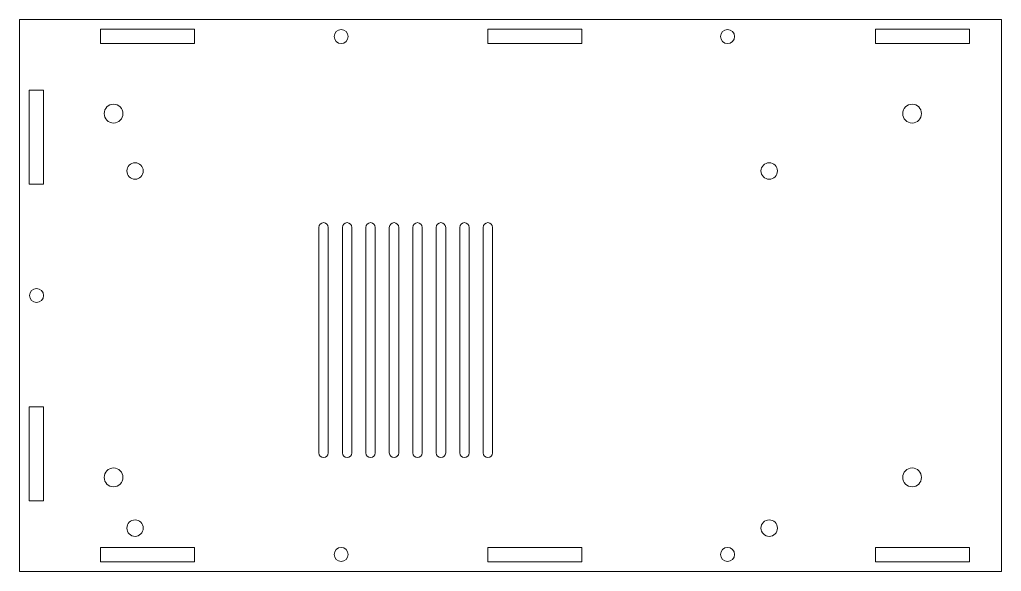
# Model space of a CAD drawing. Header units: millimetres. Extents: x -262 to 108, y -98 to 185.
# Drawn here: x -262.2 to -53.2, y 67.8 to 185.2 of the extents above; entities that cross this region are included whole.
import ezdxf

# ---------------------------------------------------------------- set-up
doc = ezdxf.new("R2010")
doc.units = ezdxf.units.MM
doc.header["$MEASUREMENT"] = 0
doc.layers.add('layer 1', color=7, linetype='Continuous')

msp = doc.modelspace()

# ---------------------------------------------------------------- linework, layer by layer
at = {"layer": 'layer 1', "color": 250, "lineweight": 9}
for points in [[(-244.9877, 180.0736), (-224.9877, 180.0736), (-224.9877, 183.1736), (-244.9877, 183.1736), (-244.9877, 180.0736)], [(-162.4875, 180.0736), (-142.4875, 180.0736), (-142.4875, 183.1736), (-162.4875, 183.1736), (-162.4875, 180.0736)], [(-79.9873, 180.0736), (-59.9873, 180.0736), (-59.9873, 183.1736), (-79.9873, 183.1736), (-79.9873, 180.0736)], [(-244.9877, 69.7737), (-224.9877, 69.7737), (-224.9877, 72.8735), (-244.9877, 72.8735), (-244.9877, 69.7737)], [(-162.4875, 69.7737), (-142.4875, 69.7737), (-142.4875, 72.8735), (-162.4875, 72.8735), (-162.4875, 69.7737)], [(-79.9873, 69.7737), (-59.9873, 69.7737), (-59.9873, 72.8735), (-79.9873, 72.8735), (-79.9873, 69.7737)]]:
    msp.add_lwpolyline(points, close=True, dxfattribs=at)
for centre, major_axis in [((-193.7375, 181.5736), (0, 1.5)), ((-111.4874, 181.5736), (0, 1.5)), ((-242.1875, 165.1736), (0, 2)), ((-72.1875, 165.1736), (0, 2)), ((-258.5875, 126.4736), (0, 1.5)), ((-242.1875, 87.7736), (0, 2)), ((-72.1875, 87.7736), (0, 2)), ((-193.7375, 71.3735), (0, 1.5)), ((-111.4874, 71.3735), (0, 1.5))]:
    msp.add_ellipse(centre, major_axis=major_axis, ratio=1, dxfattribs=at)
for points in [[(-53.1875, 185.1736), (-53.1875, 185.1736), (-262.1875, 185.1736), (-262.1875, 185.1736)], [(-262.1875, 185.1735), (-262.1875, 185.1735), (-262.1875, 67.7735), (-262.1875, 67.7735)], [(-53.1875, 185.1736), (-53.1875, 185.1736), (-53.1875, 67.7736), (-53.1875, 67.7736)], [(-53.1875, 67.7736), (-53.1875, 67.7736), (-262.1875, 67.7735), (-262.1875, 67.7735)]]:
    msp.add_open_spline(points, degree=3, dxfattribs=at)
for points, knots in [([(-260.1875, 150.1736), (-260.1875, 150.1736), (-260.1875, 170.1736), (-260.1875, 170.1736), (-260.1875, 170.1736), (-260.1875, 170.1736), (-257.0875, 170.1736), (-257.0875, 170.1736), (-257.0875, 170.1736), (-257.0875, 170.1736), (-257.0875, 150.1736), (-257.0875, 150.1736), (-257.0875, 150.1736), (-257.0875, 150.1736), (-260.1875, 150.1736), (-260.1875, 150.1736)], [0, 0, 0, 0, 0.2, 0.2, 0.2, 0.2, 0.4, 0.4, 0.4, 0.4, 0.6, 0.6, 0.6, 0.6, 1, 1, 1, 1]), ([(-239.3625, 152.9736), (-239.3625, 152.0071), (-238.579, 151.2236), (-237.6125, 151.2236), (-237.6125, 151.2236), (-236.646, 151.2236), (-235.8625, 152.0071), (-235.8625, 152.9736), (-235.8625, 152.9736), (-235.8625, 153.9401), (-236.646, 154.7236), (-237.6125, 154.7236), (-237.6125, 154.7236), (-238.579, 154.7236), (-239.3625, 153.9401), (-239.3625, 152.9736)], [0, 0, 0, 0, 0.2, 0.2, 0.2, 0.2, 0.4, 0.4, 0.4, 0.4, 0.6, 0.6, 0.6, 0.6, 1, 1, 1, 1]), ([(-100.8625, 152.9736), (-100.8625, 152.0071), (-101.646, 151.2236), (-102.6125, 151.2236), (-102.6125, 151.2236), (-103.579, 151.2236), (-104.3625, 152.0071), (-104.3625, 152.9736), (-104.3625, 152.9736), (-104.3625, 153.9401), (-103.579, 154.7236), (-102.6125, 154.7236), (-102.6125, 154.7236), (-101.646, 154.7236), (-100.8625, 153.9401), (-100.8625, 152.9736)], [0, 0, 0, 0, 0.2, 0.2, 0.2, 0.2, 0.4, 0.4, 0.4, 0.4, 0.6, 0.6, 0.6, 0.6, 1, 1, 1, 1]), ([(-197.4876, 141.9736), (-197.4876, 141.9736), (-197.4874, 141.9736), (-197.4874, 141.9736), (-197.4874, 141.9736), (-196.9374, 141.9736), (-196.4875, 141.5237), (-196.4875, 140.9737), (-196.4875, 140.9737), (-196.4875, 140.9737), (-196.4875, 92.9735), (-196.4875, 92.9735), (-196.4875, 92.9735), (-196.4875, 92.4235), (-196.9374, 91.9736), (-197.4874, 91.9736), (-197.4874, 91.9736), (-197.4874, 91.9736), (-197.4876, 91.9736), (-197.4876, 91.9736), (-197.4876, 91.9736), (-198.0376, 91.9736), (-198.4875, 92.4235), (-198.4875, 92.9735), (-198.4875, 92.9735), (-198.4875, 92.9735), (-198.4875, 140.9737), (-198.4875, 140.9737), (-198.4875, 140.9737), (-198.4875, 141.5237), (-198.0376, 141.9736), (-197.4876, 141.9736)], [0, 0, 0, 0, 0.11111111, 0.11111111, 0.11111111, 0.11111111, 0.22222222, 0.22222222, 0.22222222, 0.22222222, 0.33333333, 0.33333333, 0.33333333, 0.33333333, 0.44444444, 0.44444444, 0.44444444, 0.44444444, 0.55555556, 0.55555556, 0.55555556, 0.55555556, 0.66666667, 0.66666667, 0.66666667, 0.66666667, 0.77777778, 0.77777778, 0.77777778, 0.77777778, 1, 1, 1, 1]), ([(-192.4876, 141.9736), (-192.4876, 141.9736), (-192.4874, 141.9736), (-192.4874, 141.9736), (-192.4874, 141.9736), (-191.9374, 141.9736), (-191.4875, 141.5237), (-191.4875, 140.9737), (-191.4875, 140.9737), (-191.4875, 140.9737), (-191.4875, 92.9735), (-191.4875, 92.9735), (-191.4875, 92.9735), (-191.4875, 92.4235), (-191.9374, 91.9736), (-192.4874, 91.9736), (-192.4874, 91.9736), (-192.4874, 91.9736), (-192.4876, 91.9736), (-192.4876, 91.9736), (-192.4876, 91.9736), (-193.0376, 91.9736), (-193.4875, 92.4235), (-193.4875, 92.9735), (-193.4875, 92.9735), (-193.4875, 92.9735), (-193.4875, 140.9737), (-193.4875, 140.9737), (-193.4875, 140.9737), (-193.4875, 141.5237), (-193.0376, 141.9736), (-192.4876, 141.9736)], [0, 0, 0, 0, 0.11111111, 0.11111111, 0.11111111, 0.11111111, 0.22222222, 0.22222222, 0.22222222, 0.22222222, 0.33333333, 0.33333333, 0.33333333, 0.33333333, 0.44444444, 0.44444444, 0.44444444, 0.44444444, 0.55555556, 0.55555556, 0.55555556, 0.55555556, 0.66666667, 0.66666667, 0.66666667, 0.66666667, 0.77777778, 0.77777778, 0.77777778, 0.77777778, 1, 1, 1, 1]), ([(-187.4876, 141.9736), (-187.4876, 141.9736), (-187.4874, 141.9736), (-187.4874, 141.9736), (-187.4874, 141.9736), (-186.9374, 141.9736), (-186.4875, 141.5237), (-186.4875, 140.9737), (-186.4875, 140.9737), (-186.4875, 140.9737), (-186.4875, 92.9735), (-186.4875, 92.9735), (-186.4875, 92.9735), (-186.4875, 92.4235), (-186.9374, 91.9736), (-187.4874, 91.9736), (-187.4874, 91.9736), (-187.4874, 91.9736), (-187.4876, 91.9736), (-187.4876, 91.9736), (-187.4876, 91.9736), (-188.0376, 91.9736), (-188.4875, 92.4235), (-188.4875, 92.9735), (-188.4875, 92.9735), (-188.4875, 92.9735), (-188.4875, 140.9737), (-188.4875, 140.9737), (-188.4875, 140.9737), (-188.4875, 141.5237), (-188.0376, 141.9736), (-187.4876, 141.9736)], [0, 0, 0, 0, 0.11111111, 0.11111111, 0.11111111, 0.11111111, 0.22222222, 0.22222222, 0.22222222, 0.22222222, 0.33333333, 0.33333333, 0.33333333, 0.33333333, 0.44444444, 0.44444444, 0.44444444, 0.44444444, 0.55555556, 0.55555556, 0.55555556, 0.55555556, 0.66666667, 0.66666667, 0.66666667, 0.66666667, 0.77777778, 0.77777778, 0.77777778, 0.77777778, 1, 1, 1, 1]), ([(-182.4876, 141.9736), (-182.4876, 141.9736), (-182.4874, 141.9736), (-182.4874, 141.9736), (-182.4874, 141.9736), (-181.9374, 141.9736), (-181.4875, 141.5237), (-181.4875, 140.9737), (-181.4875, 140.9737), (-181.4875, 140.9737), (-181.4875, 92.9735), (-181.4875, 92.9735), (-181.4875, 92.9735), (-181.4875, 92.4235), (-181.9374, 91.9736), (-182.4874, 91.9736), (-182.4874, 91.9736), (-182.4874, 91.9736), (-182.4876, 91.9736), (-182.4876, 91.9736), (-182.4876, 91.9736), (-183.0376, 91.9736), (-183.4875, 92.4235), (-183.4875, 92.9735), (-183.4875, 92.9735), (-183.4875, 92.9735), (-183.4875, 140.9737), (-183.4875, 140.9737), (-183.4875, 140.9737), (-183.4875, 141.5237), (-183.0376, 141.9736), (-182.4876, 141.9736)], [0, 0, 0, 0, 0.11111111, 0.11111111, 0.11111111, 0.11111111, 0.22222222, 0.22222222, 0.22222222, 0.22222222, 0.33333333, 0.33333333, 0.33333333, 0.33333333, 0.44444444, 0.44444444, 0.44444444, 0.44444444, 0.55555556, 0.55555556, 0.55555556, 0.55555556, 0.66666667, 0.66666667, 0.66666667, 0.66666667, 0.77777778, 0.77777778, 0.77777778, 0.77777778, 1, 1, 1, 1]), ([(-177.4876, 141.9736), (-177.4876, 141.9736), (-177.4874, 141.9736), (-177.4874, 141.9736), (-177.4874, 141.9736), (-176.9374, 141.9736), (-176.4875, 141.5237), (-176.4875, 140.9737), (-176.4875, 140.9737), (-176.4875, 140.9737), (-176.4875, 92.9735), (-176.4875, 92.9735), (-176.4875, 92.9735), (-176.4875, 92.4235), (-176.9374, 91.9736), (-177.4874, 91.9736), (-177.4874, 91.9736), (-177.4874, 91.9736), (-177.4876, 91.9736), (-177.4876, 91.9736), (-177.4876, 91.9736), (-178.0376, 91.9736), (-178.4875, 92.4235), (-178.4875, 92.9735), (-178.4875, 92.9735), (-178.4875, 92.9735), (-178.4875, 140.9737), (-178.4875, 140.9737), (-178.4875, 140.9737), (-178.4875, 141.5237), (-178.0376, 141.9736), (-177.4876, 141.9736)], [0, 0, 0, 0, 0.11111111, 0.11111111, 0.11111111, 0.11111111, 0.22222222, 0.22222222, 0.22222222, 0.22222222, 0.33333333, 0.33333333, 0.33333333, 0.33333333, 0.44444444, 0.44444444, 0.44444444, 0.44444444, 0.55555556, 0.55555556, 0.55555556, 0.55555556, 0.66666667, 0.66666667, 0.66666667, 0.66666667, 0.77777778, 0.77777778, 0.77777778, 0.77777778, 1, 1, 1, 1]), ([(-172.4876, 141.9736), (-172.4876, 141.9736), (-172.4874, 141.9736), (-172.4874, 141.9736), (-172.4874, 141.9736), (-171.9374, 141.9736), (-171.4875, 141.5237), (-171.4875, 140.9737), (-171.4875, 140.9737), (-171.4875, 140.9737), (-171.4875, 92.9735), (-171.4875, 92.9735), (-171.4875, 92.9735), (-171.4875, 92.4235), (-171.9374, 91.9736), (-172.4874, 91.9736), (-172.4874, 91.9736), (-172.4874, 91.9736), (-172.4876, 91.9736), (-172.4876, 91.9736), (-172.4876, 91.9736), (-173.0376, 91.9736), (-173.4875, 92.4235), (-173.4875, 92.9735), (-173.4875, 92.9735), (-173.4875, 92.9735), (-173.4875, 140.9737), (-173.4875, 140.9737), (-173.4875, 140.9737), (-173.4875, 141.5237), (-173.0376, 141.9736), (-172.4876, 141.9736)], [0, 0, 0, 0, 0.11111111, 0.11111111, 0.11111111, 0.11111111, 0.22222222, 0.22222222, 0.22222222, 0.22222222, 0.33333333, 0.33333333, 0.33333333, 0.33333333, 0.44444444, 0.44444444, 0.44444444, 0.44444444, 0.55555556, 0.55555556, 0.55555556, 0.55555556, 0.66666667, 0.66666667, 0.66666667, 0.66666667, 0.77777778, 0.77777778, 0.77777778, 0.77777778, 1, 1, 1, 1]), ([(-167.4876, 141.9736), (-167.4876, 141.9736), (-167.4874, 141.9736), (-167.4874, 141.9736), (-167.4874, 141.9736), (-166.9374, 141.9736), (-166.4875, 141.5237), (-166.4875, 140.9737), (-166.4875, 140.9737), (-166.4875, 140.9737), (-166.4875, 92.9735), (-166.4875, 92.9735), (-166.4875, 92.9735), (-166.4875, 92.4235), (-166.9374, 91.9736), (-167.4874, 91.9736), (-167.4874, 91.9736), (-167.4874, 91.9736), (-167.4876, 91.9736), (-167.4876, 91.9736), (-167.4876, 91.9736), (-168.0376, 91.9736), (-168.4875, 92.4235), (-168.4875, 92.9735), (-168.4875, 92.9735), (-168.4875, 92.9735), (-168.4875, 140.9737), (-168.4875, 140.9737), (-168.4875, 140.9737), (-168.4875, 141.5237), (-168.0376, 141.9736), (-167.4876, 141.9736)], [0, 0, 0, 0, 0.11111111, 0.11111111, 0.11111111, 0.11111111, 0.22222222, 0.22222222, 0.22222222, 0.22222222, 0.33333333, 0.33333333, 0.33333333, 0.33333333, 0.44444444, 0.44444444, 0.44444444, 0.44444444, 0.55555556, 0.55555556, 0.55555556, 0.55555556, 0.66666667, 0.66666667, 0.66666667, 0.66666667, 0.77777778, 0.77777778, 0.77777778, 0.77777778, 1, 1, 1, 1]), ([(-162.4876, 141.9736), (-162.4876, 141.9736), (-162.4874, 141.9736), (-162.4874, 141.9736), (-162.4874, 141.9736), (-161.9374, 141.9736), (-161.4875, 141.5237), (-161.4875, 140.9737), (-161.4875, 140.9737), (-161.4875, 140.9737), (-161.4875, 92.9735), (-161.4875, 92.9735), (-161.4875, 92.9735), (-161.4875, 92.4235), (-161.9374, 91.9736), (-162.4874, 91.9736), (-162.4874, 91.9736), (-162.4874, 91.9736), (-162.4876, 91.9736), (-162.4876, 91.9736), (-162.4876, 91.9736), (-163.0376, 91.9736), (-163.4875, 92.4235), (-163.4875, 92.9735), (-163.4875, 92.9735), (-163.4875, 92.9735), (-163.4875, 140.9737), (-163.4875, 140.9737), (-163.4875, 140.9737), (-163.4875, 141.5237), (-163.0376, 141.9736), (-162.4876, 141.9736)], [0, 0, 0, 0, 0.11111111, 0.11111111, 0.11111111, 0.11111111, 0.22222222, 0.22222222, 0.22222222, 0.22222222, 0.33333333, 0.33333333, 0.33333333, 0.33333333, 0.44444444, 0.44444444, 0.44444444, 0.44444444, 0.55555556, 0.55555556, 0.55555556, 0.55555556, 0.66666667, 0.66666667, 0.66666667, 0.66666667, 0.77777778, 0.77777778, 0.77777778, 0.77777778, 1, 1, 1, 1]), ([(-260.1875, 82.7736), (-260.1875, 82.7736), (-260.1875, 102.7736), (-260.1875, 102.7736), (-260.1875, 102.7736), (-260.1875, 102.7736), (-257.0875, 102.7736), (-257.0875, 102.7736), (-257.0875, 102.7736), (-257.0875, 102.7736), (-257.0875, 82.7736), (-257.0875, 82.7736), (-257.0875, 82.7736), (-257.0875, 82.7736), (-260.1875, 82.7736), (-260.1875, 82.7736)], [0, 0, 0, 0, 0.2, 0.2, 0.2, 0.2, 0.4, 0.4, 0.4, 0.4, 0.6, 0.6, 0.6, 0.6, 1, 1, 1, 1]), ([(-239.3625, 76.9736), (-239.3625, 77.9401), (-238.579, 78.7236), (-237.6125, 78.7236), (-237.6125, 78.7236), (-236.646, 78.7236), (-235.8625, 77.9401), (-235.8625, 76.9736), (-235.8625, 76.9736), (-235.8625, 76.0071), (-236.646, 75.2236), (-237.6125, 75.2236), (-237.6125, 75.2236), (-238.579, 75.2236), (-239.3625, 76.0071), (-239.3625, 76.9736)], [0, 0, 0, 0, 0.2, 0.2, 0.2, 0.2, 0.4, 0.4, 0.4, 0.4, 0.6, 0.6, 0.6, 0.6, 1, 1, 1, 1]), ([(-100.8625, 76.9736), (-100.8625, 77.9401), (-101.646, 78.7236), (-102.6125, 78.7236), (-102.6125, 78.7236), (-103.579, 78.7236), (-104.3625, 77.9401), (-104.3625, 76.9736), (-104.3625, 76.9736), (-104.3625, 76.0071), (-103.579, 75.2236), (-102.6125, 75.2236), (-102.6125, 75.2236), (-101.646, 75.2236), (-100.8625, 76.0071), (-100.8625, 76.9736)], [0, 0, 0, 0, 0.2, 0.2, 0.2, 0.2, 0.4, 0.4, 0.4, 0.4, 0.6, 0.6, 0.6, 0.6, 1, 1, 1, 1])]:
    msp.add_open_spline(points, degree=3, knots=knots, dxfattribs=at)

doc.saveas('drawing.dxf')
